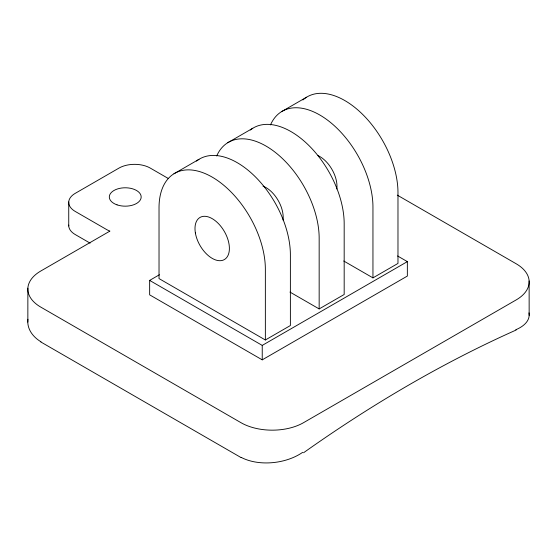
<?xml version="1.0" encoding="UTF-8"?>
<svg xmlns="http://www.w3.org/2000/svg" width="557" height="557" viewBox="0 0 557 557"><rect width="100%" height="100%" fill="white"/><g stroke="black" fill="none" stroke-linecap="round" stroke-linejoin="round"><path stroke-width="0.84" d="M27.85 322.12L27.871 288.192M173.951 173.777L198.967 159.33M227.743 142.717L252.767 128.27M281.536 111.658L306.559 97.217M397.601 255.983L407.355 261.623L407.355 276.063L262.236 359.85L149.645 294.848L149.645 280.401L159.42 274.754M265.362 339.986L265.362 269.205A75.195 43.411 60 0 0 212.196 177.112A75.195 43.411 60 0 0 159.024 207.81L159.024 278.591L265.362 339.986L290.385 325.539L290.385 254.758A75.195 43.411 60 0 0 255.398 176.868A75.195 43.411 60 0 0 196.489 161.084M289.953 292.07L319.161 308.926L344.177 294.486L344.177 223.698A75.195 43.411 60 0 0 309.198 145.809A75.195 43.411 60 0 0 250.281 130.025M343.746 261.01L372.953 277.873L397.977 263.426L397.977 192.638A75.195 43.411 60 0 0 362.113 113.886A75.195 43.411 60 0 0 302.911 99.954M149.645 280.401L262.236 345.403L407.355 261.623M397.301 195.145L516.2 263.788A44.233 25.538 0 0 1 516.2 299.903L303.523 422.686A44.233 25.538 0 0 1 240.972 422.686L40.8 307.123A44.233 25.538 0 0 1 40.8 271.008L109.924 231.099A22.113 12.769 0 0 1 106.484 229.477L75.209 211.423A22.113 12.769 0 0 1 75.209 193.363L118.996 168.082A22.113 12.769 0 0 1 150.272 168.082L168.137 178.4M90.102 243.131L75.209 234.532A22.113 12.769 0 0 1 68.741 225.07M40.8 341.956L240.972 457.52M529.129 280.972L529.15 315.353M372.953 277.873L372.953 207.086A75.195 43.411 60 0 0 329.932 121.983A75.195 43.411 60 0 0 270.486 124.928M319.161 308.926L319.161 238.145A75.195 43.411 60 0 0 276.133 153.036A75.195 43.411 60 0 0 216.694 155.988M262.236 345.403L262.236 359.85M68.741 201.954L68.741 225.94M528.99 312.874A44.344 21.89 5 0 1 515.761 329.744M303.523 452.778A1326.927 766.105 -60 0 1 516.2 329.995M302.695 452.319A44.344 27.572 -7.5 0 1 241.16 457.374M40.995 341.817A44.344 29.18 -4.3 0 1 27.906 319.272M263.001 186.163A24.327 14.043 60 0 1 283.026 220.05M317.984 155.598A24.327 14.043 60 0 1 336.818 188.99M117.047 204.858A15.923 9.191 0 0 0 141.172 197.136A15.923 9.191 0 0 0 117.527 188.934A15.923 9.191 0 0 0 117.047 204.858M195.368 232.923A24.327 14.043 60 0 0 223.705 259.91A24.327 14.043 60 0 0 217.508 222.682A24.327 14.043 60 0 0 195.368 232.923"/></g></svg>
